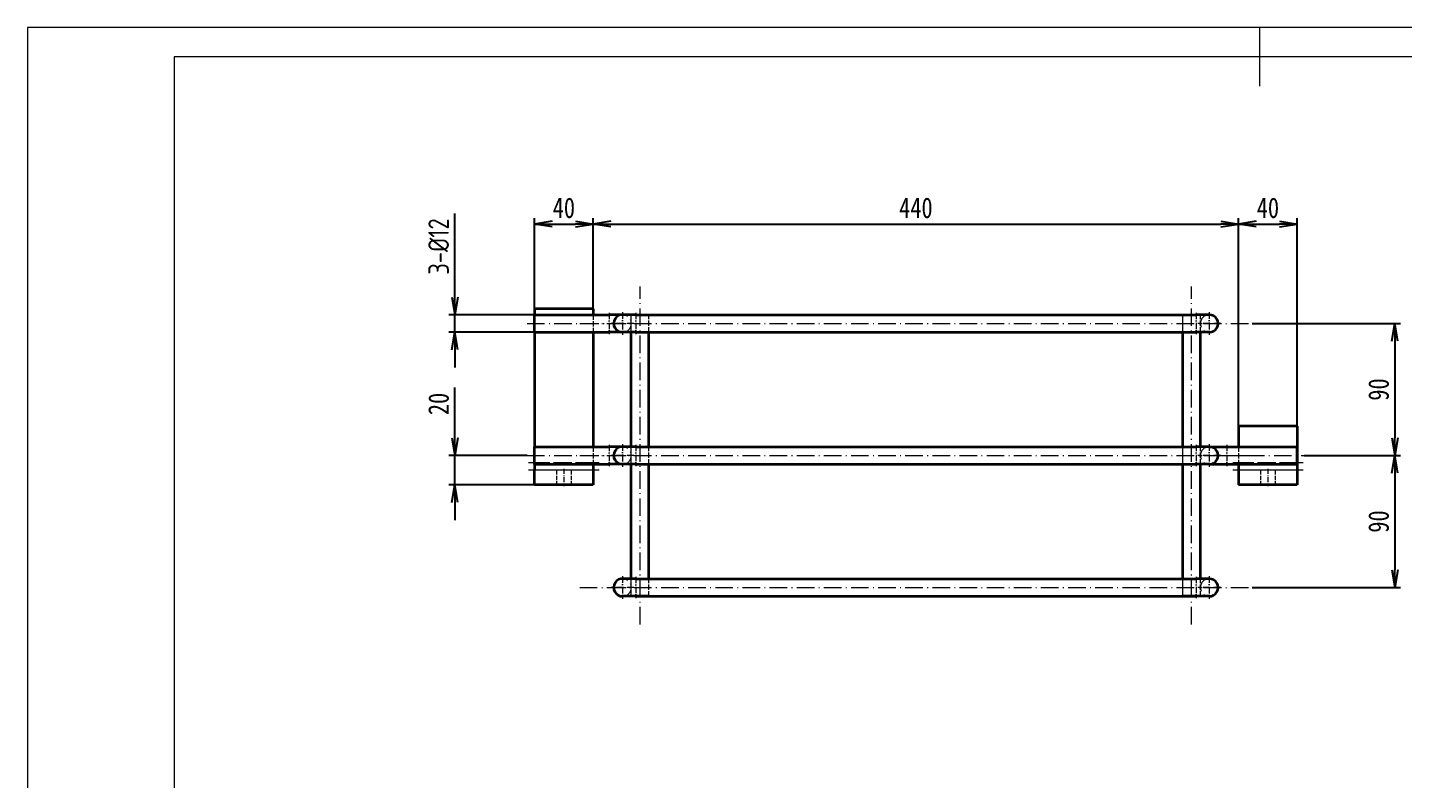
# Model space of a CAD drawing. Header units: millimetres. Extents: x -15766 to 80009, y -9701 to 15159.
# Drawn here: x -11946 to -11008, y 13929 to 14442 of the extents above; entities that cross this region are included whole.
import ezdxf

# ---------------------------------------------------------------- set-up
doc = ezdxf.new("R2010")
doc.units = ezdxf.units.MM
for name, pattern in [('CENTER-HOKUTO_1', [16, 13, -1, 1, -1]), ('DASHDOT', [18.5, 12, -3, 0.5, -3]), ('DASHED', [15, 12, -3]), ('HIDDEN-HOKUTO_1', [2, 1, -1])]:
    doc.linetypes.add(name, pattern=pattern)
doc.layers.get('DEFPOINTS').update_dxf_attribs({"lineweight": 18})
for name, color, linetype, lineweight in [('AM_7', 2, 'CENTER-HOKUTO_1', 18), ('AM_HID', 1, 'HIDDEN-HOKUTO_1', 18), ('AM_VIS', 7, 'Continuous', 18), ('CDRAFT0', 7, 'Continuous', 18), ('title_frame', 7, 'Continuous', 18), ('word_dim', 9, 'Continuous', 18), ('粗实线层_1', 7, 'Continuous', 15)]:
    doc.layers.add(name, color=color, linetype=linetype, lineweight=lineweight)
doc.styles.add('DIM', font='', dxfattribs={"width": 0.8})
doc.styles.get('DIM').set_extended_font_data('NSimSun')
doc.dimstyles.new('1-4', dxfattribs={"dimscale": 4, "dimtxt": 3.5, "dimasz": 3, "dimexe": 1, "dimexo": 0, "dimgap": 1, "dimtad": 1, "dimdsep": 46, "dimtxsty": 'DIM', "dimblk": 'OPEN', "dimcen": 0, "dimdle": 6, "dimclrd": 256, "dimclre": 256, "dimclrt": 3, "dimazin": 2, "dimtfac": 0.707107, "dimtmove": 0, "dimatfit": 3, "dimfxl": 0, "dimfrac": 2, "dimtolj": 1, "dimarcsym": 0})

# ---------------------------------------------------------------- blocks, each defined once
blk = doc.blocks.new('*X589')
at = {"layer": 'CDRAFT0'}
for p, q in [((420, 297), (0, 297)), ((0, 297), (0, 0))]:
    blk.add_line(p, q, dxfattribs=at)
at = {"layer": '粗实线层_1'}
for p, q in [((210, 297), (210, 287)), ((415, 292), (25, 292)), ((25, 292), (25, 5))]:
    blk.add_line(p, q, dxfattribs=at)
blk = doc.blocks.new('_OPEN')
at = {"color": 0, "linetype": 'ByBlock', "lineweight": -2}
for p, q in [((-1, 0.166667), (0, 0)), ((-1, -0.166667), (0, 0)), ((0, 0), (-1, 0))]:
    blk.add_line(p, q, dxfattribs=at)
blk = doc.blocks.new('*D1140')
at = {"layer": 'DEFPOINTS', "color": 0, "transparency": 16777216}
for p in [(-11111.31, 14239.95), (-11075.71, 14149.95), (-11014, 14149.95)]:
    blk.add_point(p, dxfattribs=at)
at = {"layer": 'word_dim', "linetype": 'Continuous', "lineweight": -2, "transparency": 16777216}
for p, q in [((-11111.31, 14239.95), (-11010, 14239.95)), ((-11014, 14227.95), (-11014, 14161.95)), ((-11075.71, 14149.95), (-11010, 14149.95))]:
    blk.add_line(p, q, dxfattribs=at)
at = {"layer": 'word_dim', "lineweight": -2, "transparency": 16777216, "xscale": 12, "yscale": 12, "zscale": 12}
for p, rotation in [((-11014, 14239.95), 90), ((-11014, 14149.95), 270)]:
    blk.add_blockref('_OPEN', p, dxfattribs=dict(at, rotation=rotation))
at = {"layer": 'word_dim', "color": 3, "transparency": 16777216, "insert": (-11025, 14194.95), "char_height": 14, "attachment_point": 5, "rotation": 90, "style": 'DIM'}
blk.add_mtext('\\A1;90', dxfattribs=at)
blk = doc.blocks.new('*D1141')
at = {"layer": 'DEFPOINTS', "color": 0, "transparency": 16777216}
for p in [(-11075.71, 14149.95), (-11111.31, 14059.95), (-11014, 14059.95)]:
    blk.add_point(p, dxfattribs=at)
at = {"layer": 'word_dim', "linetype": 'Continuous', "lineweight": -2, "transparency": 16777216}
for p, q in [((-11075.71, 14149.95), (-11010, 14149.95)), ((-11014, 14137.95), (-11014, 14071.95)), ((-11111.31, 14059.95), (-11010, 14059.95))]:
    blk.add_line(p, q, dxfattribs=at)
at = {"layer": 'word_dim', "lineweight": -2, "transparency": 16777216, "xscale": 12, "yscale": 12, "zscale": 12}
for p, rotation in [((-11014, 14149.95), 90), ((-11014, 14059.95), 270)]:
    blk.add_blockref('_OPEN', p, dxfattribs=dict(at, rotation=rotation))
at = {"layer": 'word_dim', "color": 3, "transparency": 16777216, "insert": (-11025, 14104.95), "char_height": 14, "attachment_point": 5, "rotation": 90, "style": 'DIM'}
blk.add_mtext('\\A1;90', dxfattribs=at)
blk = doc.blocks.new('*D1236')
at = {"layer": 'DEFPOINTS', "color": 0, "transparency": 16777216}
for p in [(-11560.51, 14307.74), (-11600.51, 14249.95), (-11560.51, 14249.95)]:
    blk.add_point(p, dxfattribs=at)
at = {"layer": 'word_dim', "linetype": 'Continuous', "lineweight": -2, "transparency": 16777216}
for p, q in [((-11600.51, 14249.95), (-11600.51, 14311.74)), ((-11588.51, 14307.74), (-11572.51, 14307.74)), ((-11560.51, 14249.95), (-11560.51, 14311.74))]:
    blk.add_line(p, q, dxfattribs=at)
at = {"layer": 'word_dim', "lineweight": -2, "transparency": 16777216, "xscale": 12, "yscale": 12, "zscale": 12, "rotation": 180}
blk.add_blockref('_OPEN', (-11600.51, 14307.74), dxfattribs=at)
at = {"layer": 'word_dim', "lineweight": -2, "transparency": 16777216, "xscale": 12, "yscale": 12, "zscale": 12}
blk.add_blockref('_OPEN', (-11560.51, 14307.74), dxfattribs=at)
at = {"layer": 'word_dim', "color": 3, "transparency": 16777216, "insert": (-11580.51, 14318.74), "char_height": 14, "attachment_point": 5, "style": 'DIM'}
blk.add_mtext('\\A1;40', dxfattribs=at)
blk = doc.blocks.new('*D1237')
at = {"layer": 'DEFPOINTS', "color": 0, "transparency": 16777216}
for p in [(-11120.51, 14307.74), (-11560.51, 14249.95), (-11120.51, 14169.95)]:
    blk.add_point(p, dxfattribs=at)
at = {"layer": 'word_dim', "linetype": 'Continuous', "lineweight": -2, "transparency": 16777216}
for p, q in [((-11560.51, 14249.95), (-11560.51, 14311.74)), ((-11548.51, 14307.74), (-11132.51, 14307.74)), ((-11120.51, 14169.95), (-11120.51, 14311.74))]:
    blk.add_line(p, q, dxfattribs=at)
at = {"layer": 'word_dim', "lineweight": -2, "transparency": 16777216, "xscale": 12, "yscale": 12, "zscale": 12, "rotation": 180}
blk.add_blockref('_OPEN', (-11560.51, 14307.74), dxfattribs=at)
at = {"layer": 'word_dim', "lineweight": -2, "transparency": 16777216, "xscale": 12, "yscale": 12, "zscale": 12}
blk.add_blockref('_OPEN', (-11120.51, 14307.74), dxfattribs=at)
at = {"layer": 'word_dim', "color": 3, "transparency": 16777216, "insert": (-11340.51, 14318.74), "char_height": 14, "attachment_point": 5, "style": 'DIM'}
blk.add_mtext('\\A1;440', dxfattribs=at)
blk = doc.blocks.new('*D1238')
at = {"layer": 'DEFPOINTS', "color": 0, "transparency": 16777216}
for p in [(-11080.51, 14307.74), (-11120.51, 14169.95), (-11080.51, 14169.95)]:
    blk.add_point(p, dxfattribs=at)
at = {"layer": 'word_dim', "linetype": 'Continuous', "lineweight": -2, "transparency": 16777216}
for p, q in [((-11120.51, 14169.95), (-11120.51, 14311.74)), ((-11108.51, 14307.74), (-11092.51, 14307.74)), ((-11080.51, 14169.95), (-11080.51, 14311.74))]:
    blk.add_line(p, q, dxfattribs=at)
at = {"layer": 'word_dim', "lineweight": -2, "transparency": 16777216, "xscale": 12, "yscale": 12, "zscale": 12, "rotation": 180}
blk.add_blockref('_OPEN', (-11120.51, 14307.74), dxfattribs=at)
at = {"layer": 'word_dim', "lineweight": -2, "transparency": 16777216, "xscale": 12, "yscale": 12, "zscale": 12}
blk.add_blockref('_OPEN', (-11080.51, 14307.74), dxfattribs=at)
at = {"layer": 'word_dim', "color": 3, "transparency": 16777216, "insert": (-11100.51, 14318.74), "char_height": 14, "attachment_point": 5, "style": 'DIM'}
blk.add_mtext('\\A1;40', dxfattribs=at)
blk = doc.blocks.new('*D1239')
at = {"layer": 'DEFPOINTS', "color": 0, "transparency": 16777216}
for p in [(-11654.87, 14149.95), (-11605.61, 14149.95), (-11600.51, 14129.95)]:
    blk.add_point(p, dxfattribs=at)
at = {"layer": 'word_dim', "linetype": 'Continuous', "lineweight": -2, "transparency": 16777216}
for p, q in [((-11654.87, 14161.95), (-11654.87, 14196.26)), ((-11605.61, 14149.95), (-11658.87, 14149.95)), ((-11654.87, 14129.95), (-11654.87, 14149.95)), ((-11600.51, 14129.95), (-11658.87, 14129.95)), ((-11654.87, 14117.95), (-11654.87, 14105.95))]:
    blk.add_line(p, q, dxfattribs=at)
at = {"layer": 'word_dim', "lineweight": -2, "transparency": 16777216, "xscale": 12, "yscale": 12, "zscale": 12}
for p, rotation in [((-11654.87, 14149.95), 270), ((-11654.87, 14129.95), 90)]:
    blk.add_blockref('_OPEN', p, dxfattribs=dict(at, rotation=rotation))
at = {"layer": 'word_dim', "color": 3, "transparency": 16777216, "insert": (-11665.87, 14185.1), "char_height": 14, "attachment_point": 5, "rotation": 90, "style": 'DIM'}
blk.add_mtext('\\A1;20', dxfattribs=at)
blk = doc.blocks.new('*D1241')
at = {"layer": 'DEFPOINTS', "color": 0, "transparency": 16777216}
for p in [(-11654.87, 14245.95), (-11600.51, 14245.95), (-11600.51, 14233.95)]:
    blk.add_point(p, dxfattribs=at)
at = {"layer": 'word_dim', "linetype": 'Continuous', "lineweight": -2, "transparency": 16777216}
for p, q in [((-11654.87, 14257.95), (-11654.87, 14314.91)), ((-11600.51, 14245.95), (-11658.87, 14245.95)), ((-11654.87, 14233.95), (-11654.87, 14245.95)), ((-11600.51, 14233.95), (-11658.87, 14233.95)), ((-11654.87, 14221.95), (-11654.87, 14209.95))]:
    blk.add_line(p, q, dxfattribs=at)
at = {"layer": 'word_dim', "lineweight": -2, "transparency": 16777216, "xscale": 12, "yscale": 12, "zscale": 12}
for p, rotation in [((-11654.87, 14245.95), 270), ((-11654.87, 14233.95), 90)]:
    blk.add_blockref('_OPEN', p, dxfattribs=dict(at, rotation=rotation))
at = {"layer": 'word_dim', "color": 3, "transparency": 16777216, "insert": (-11665.87, 14292.43), "char_height": 14, "attachment_point": 5, "rotation": 90, "style": 'DIM'}
blk.add_mtext('\\A1;{\\fISOCPEUR|b0|i0|c0|p34;3-%%c12}', dxfattribs=at)

msp = doc.modelspace()

# ---------------------------------------------------------------- linework, layer by layer
at = {"color": 7, "lineweight": 13}
for p, q in [((-11560.51443, 14139.94681), (-11600.51443, 14139.94681)), ((-11080.51443, 14139.94681), (-11120.51443, 14139.94681))]:
    msp.add_line(p, q, dxfattribs=at)
at = {"layer": 'AM_7', "linetype": 'DASHDOT', "lineweight": 13}
for p, q in [((-11528.51443, 14034.74679), (-11528.51443, 14265.14676)), ((-11152.51443, 14034.74679), (-11152.51443, 14265.14676)), ((-11605.61453, 14239.94681), (-11544.41433, 14239.94681)), ((-11569.71463, 14239.94681), (-11111.31424, 14239.94681)), ((-11605.61453, 14149.94681), (-11544.41433, 14149.94681)), ((-11569.71463, 14149.94681), (-11111.31424, 14149.94681)), ((-11133.31424, 14149.94681), (-11075.71463, 14149.94681)), ((-11556.51443, 14144.94681), (-11604.51492, 14144.94681)), ((-11556.51443, 14139.94681), (-11604.51492, 14139.94681)), ((-11076.51443, 14144.94681), (-11124.51492, 14144.94681)), ((-11076.51443, 14139.94681), (-11124.51492, 14139.94681)), ((-11569.71463, 14059.94681), (-11111.31424, 14059.94681))]:
    msp.add_line(p, q, dxfattribs=at)
at = {"layer": 'AM_7', "linetype": 'DASHDOT', "lineweight": 13, "ltscale": 0.360016}
for p, q in [((-11549.51443, 14247.14688), (-11549.51443, 14232.74624)), ((-11531.51443, 14247.14688), (-11531.51443, 14232.74624)), ((-11149.51443, 14247.14688), (-11149.51443, 14232.74624)), ((-11549.51443, 14157.14688), (-11549.51443, 14142.74624)), ((-11531.51443, 14157.14688), (-11531.51443, 14142.74624)), ((-11149.51443, 14157.14688), (-11149.51443, 14142.74624)), ((-11128.51443, 14157.14688), (-11128.51443, 14142.74624)), ((-11531.51443, 14067.14688), (-11531.51443, 14052.74624)), ((-11149.51443, 14067.14688), (-11149.51443, 14052.74624))]:
    msp.add_line(p, q, dxfattribs=at)
at = {"layer": 'AM_7', "linetype": 'DASHDOT', "lineweight": 13, "ltscale": 0.390002}
for p, q in [((-11540.51443, 14247.74685), (-11540.51443, 14232.14676)), ((-11140.51443, 14247.74685), (-11140.51443, 14232.14676)), ((-11540.51443, 14157.74685), (-11540.51443, 14142.14676)), ((-11140.51443, 14157.74685), (-11140.51443, 14142.14676))]:
    msp.add_line(p, q, dxfattribs=at)
at = {"layer": 'AM_7', "linetype": 'DASHDOT', "lineweight": 13, "ltscale": 0.38999}
for p, q in [((-11532.71463, 14239.94681), (-11548.31424, 14239.94681)), ((-11132.71463, 14239.94681), (-11148.31424, 14239.94681)), ((-11532.71463, 14149.94681), (-11548.31424, 14149.94681)), ((-11132.71463, 14149.94681), (-11148.31424, 14149.94681)), ((-11532.71463, 14059.94681), (-11548.31424, 14059.94681)), ((-11132.71463, 14059.94681), (-11148.31424, 14059.94681))]:
    msp.add_line(p, q, dxfattribs=at)
at = {"layer": 'AM_7', "linetype": 'DASHDOT', "lineweight": 13, "ltscale": 0.300012}
for p, q in [((-11580.51443, 14140.94681), (-11580.51443, 14128.94632)), ((-11100.51443, 14140.94681), (-11100.51443, 14128.94632))]:
    msp.add_line(p, q, dxfattribs=at)
at = {"layer": 'AM_7', "linetype": 'DASHDOT', "lineweight": 13, "ltscale": 0.390001}
for p, q in [((-11540.51443, 14067.74685), (-11540.51443, 14052.14682)), ((-11140.51443, 14067.74685), (-11140.51443, 14052.14682))]:
    msp.add_line(p, q, dxfattribs=at)
at = {"layer": 'AM_HID', "linetype": 'DASHED', "lineweight": 13, "ltscale": 0.3}
for p, q in [((-11600.51443, 14245.94681), (-11600.51443, 14233.94681)), ((-11560.51443, 14245.94681), (-11560.51443, 14233.94681)), ((-11534.51443, 14233.94681), (-11534.51443, 14245.94681)), ((-11522.51443, 14245.94681), (-11534.51443, 14245.94681)), ((-11522.51443, 14233.94681), (-11522.51443, 14245.94681)), ((-11158.51443, 14233.94681), (-11158.51443, 14245.94681)), ((-11146.51443, 14245.94681), (-11158.51443, 14245.94681)), ((-11146.51443, 14233.94681), (-11146.51443, 14245.94681)), ((-11600.51443, 14155.94681), (-11600.51443, 14143.94681)), ((-11560.51443, 14155.94681), (-11560.51443, 14143.94681)), ((-11534.51443, 14143.94681), (-11534.51443, 14155.94681)), ((-11522.51443, 14143.94681), (-11522.51443, 14155.94681)), ((-11522.51443, 14143.94681), (-11522.51443, 14155.94681)), ((-11158.51443, 14143.94681), (-11158.51443, 14155.94681)), ((-11146.51443, 14143.94681), (-11146.51443, 14155.94681)), ((-11146.51443, 14143.94681), (-11146.51443, 14155.94681)), ((-11120.51443, 14155.94681), (-11120.51443, 14143.94681)), ((-11534.51443, 14053.94681), (-11534.51443, 14065.94681)), ((-11522.51443, 14053.94681), (-11522.51443, 14065.94681)), ((-11522.51443, 14053.94681), (-11522.51443, 14065.94681)), ((-11158.51443, 14053.94681), (-11158.51443, 14065.94681)), ((-11146.51443, 14053.94681), (-11146.51443, 14065.94681)), ((-11146.51443, 14053.94681), (-11146.51443, 14065.94681))]:
    msp.add_line(p, q, dxfattribs=at)
at = {"layer": 'AM_HID', "linetype": 'DASHED', "lineweight": 13}
for p, q in [((-11534.51443, 14053.94681), (-11534.51443, 14245.94681)), ((-11158.51443, 14053.94681), (-11158.51443, 14245.94681)), ((-11560.51443, 14144.94681), (-11600.51443, 14144.94681)), ((-11560.51443, 14139.94681), (-11600.51443, 14139.94681)), ((-11080.51443, 14144.94681), (-11120.51443, 14144.94681)), ((-11080.51443, 14139.94681), (-11120.51443, 14139.94681))]:
    msp.add_line(p, q, dxfattribs=at)
at = {"layer": 'AM_HID', "linetype": 'DASHED', "lineweight": 13, "ltscale": 0.299997}
for p, q in [((-11522.51443, 14233.94693), (-11522.51443, 14245.94681)), ((-11146.51443, 14233.94693), (-11146.51443, 14245.94681))]:
    msp.add_line(p, q, dxfattribs=at)
at = {"layer": 'AM_HID', "linetype": 'DASHED', "lineweight": 13, "ltscale": 0.25}
for p, q in [((-11585.51443, 14139.94681), (-11585.51443, 14129.94681)), ((-11575.51443, 14139.94681), (-11575.51443, 14129.94681)), ((-11105.51443, 14139.94681), (-11105.51443, 14129.94681)), ((-11095.51443, 14139.94681), (-11095.51443, 14129.94681))]:
    msp.add_line(p, q, dxfattribs=at)
at = {"layer": 'AM_HID', "linetype": 'DASHED', "lineweight": 13}
for centre, radius, start, end in [((-11540.51443, 14239.94681), 6, 86.08696, 90.000003), ((-11540.51443, 14239.94681), 6, 269.999997, 86.086953), ((-11540.51785, 14239.85354), 6.09327, 86.117006, 89.825703), ((-11140.51443, 14239.94681), 6, 90.000003, 269.999997), ((-11540.51443, 14239.94681), 6, 269.999997, 273.91304), ((-11540.51443, 14149.94681), 6, 86.08696, 90.000003), ((-11540.51443, 14149.94681), 6, 269.999997, 86.086953), ((-11540.51785, 14149.85354), 6.09327, 86.117006, 89.825703), ((-11140.51443, 14149.94681), 6, 90.000003, 269.999997), ((-11140.51443, 14149.94681), 6, 90.000003, 93.913045), ((-11140.51443, 14149.94681), 6, 86.086953, 90.000003), ((-11540.51443, 14149.94681), 6, 269.999997, 273.91304), ((-11540.51443, 14059.94681), 6, 269.999997, 86.086953), ((-11540.51785, 14059.85354), 6.09327, 86.117006, 89.825703), ((-11140.51443, 14059.94681), 6, 90.000003, 269.999997)]:
    msp.add_arc(centre, radius, start, end, dxfattribs=at)
at = {"layer": 'AM_VIS', "lineweight": 35, "ltscale": 0.1}
for p, q in [((-11600.51443, 14249.94681), (-11600.51443, 14245.94681)), ((-11560.51443, 14249.94681), (-11560.51443, 14245.94681)), ((-11600.51443, 14143.94681), (-11600.51443, 14139.94681)), ((-11560.51443, 14143.94681), (-11560.51443, 14139.94681)), ((-11120.51443, 14143.94681), (-11120.51443, 14139.94681))]:
    msp.add_line(p, q, dxfattribs=at)
at = {"layer": 'AM_VIS', "lineweight": 35}
for p, q in [((-11560.51443, 14249.94681), (-11600.51443, 14249.94681)), ((-11600.51443, 14245.94681), (-11549.51443, 14245.94681)), ((-11531.51443, 14245.94681), (-11149.51443, 14245.94681)), ((-11600.51443, 14233.94681), (-11549.51443, 14233.94681)), ((-11600.51443, 14233.94681), (-11600.51443, 14155.94681)), ((-11560.51443, 14233.94681), (-11560.51443, 14155.94681)), ((-11534.51443, 14155.94681), (-11534.51443, 14233.94681)), ((-11531.51443, 14233.94681), (-11149.51443, 14233.94681)), ((-11522.51443, 14155.94681), (-11522.51443, 14233.94693)), ((-11522.51443, 14155.94681), (-11522.51443, 14233.94681)), ((-11158.51443, 14155.94681), (-11158.51443, 14233.94681)), ((-11146.51443, 14155.94681), (-11146.51443, 14233.94693)), ((-11146.51443, 14155.94681), (-11146.51443, 14233.94681)), ((-11080.51443, 14169.94681), (-11120.51443, 14169.94681)), ((-11080.51443, 14169.94681), (-11080.51443, 14139.94681)), ((-11600.51443, 14155.94681), (-11549.51443, 14155.94681)), ((-11531.51443, 14155.94681), (-11149.51443, 14155.94681)), ((-11128.51443, 14155.94681), (-11080.51443, 14155.94681)), ((-11600.51443, 14143.94681), (-11549.51443, 14143.94681)), ((-11534.51443, 14065.94681), (-11534.51443, 14143.94681)), ((-11531.51443, 14143.94681), (-11149.51443, 14143.94681)), ((-11522.51443, 14065.94681), (-11522.51443, 14143.94681)), ((-11522.51443, 14065.94681), (-11522.51443, 14143.94681)), ((-11158.51443, 14065.94681), (-11158.51443, 14143.94681)), ((-11146.51443, 14065.94681), (-11146.51443, 14143.94681)), ((-11146.51443, 14065.94681), (-11146.51443, 14143.94681)), ((-11128.51443, 14143.94681), (-11080.51443, 14143.94681)), ((-11560.51443, 14129.94681), (-11600.51443, 14129.94681)), ((-11080.51443, 14129.94681), (-11120.51443, 14129.94681)), ((-11531.51443, 14065.94681), (-11149.51443, 14065.94681)), ((-11531.51443, 14053.94681), (-11149.51443, 14053.94681))]:
    msp.add_line(p, q, dxfattribs=at)
at = {"layer": 'AM_VIS', "lineweight": 35, "ltscale": 0.15}
for p, q in [((-11600.51443, 14239.94681), (-11600.51443, 14245.94681)), ((-11600.51443, 14233.94681), (-11600.51443, 14239.94681)), ((-11600.51443, 14149.94681), (-11600.51443, 14155.94681)), ((-11080.51443, 14149.94681), (-11080.51443, 14155.94681)), ((-11600.51443, 14143.94681), (-11600.51443, 14149.94681)), ((-11080.51443, 14143.94681), (-11080.51443, 14149.94681))]:
    msp.add_line(p, q, dxfattribs=at)
at = {"layer": 'AM_VIS', "lineweight": 35, "ltscale": 0.225}
for p, q in [((-11540.51443, 14245.94681), (-11549.51443, 14245.94681)), ((-11140.51443, 14245.94681), (-11149.51443, 14245.94681)), ((-11540.51443, 14233.94681), (-11549.51443, 14233.94681)), ((-11531.51443, 14233.94681), (-11540.51443, 14233.94681)), ((-11140.51443, 14233.94681), (-11149.51443, 14233.94681)), ((-11540.51443, 14155.94681), (-11549.51443, 14155.94681)), ((-11140.51443, 14155.94681), (-11149.51443, 14155.94681)), ((-11540.51443, 14143.94681), (-11549.51443, 14143.94681)), ((-11531.51443, 14143.94681), (-11540.51443, 14143.94681)), ((-11140.51443, 14143.94681), (-11149.51443, 14143.94681)), ((-11140.51443, 14065.94681), (-11149.51443, 14065.94681)), ((-11531.51443, 14053.94681), (-11540.51443, 14053.94681)), ((-11140.51443, 14053.94681), (-11149.51443, 14053.94681))]:
    msp.add_line(p, q, dxfattribs=at)
at = {"layer": 'AM_VIS', "lineweight": 35, "ltscale": 0.224622}
for p, q in [((-11531.51443, 14245.94681), (-11540.4993, 14245.94681)), ((-11531.51443, 14155.94681), (-11540.4993, 14155.94681)), ((-11531.51443, 14065.94681), (-11540.4993, 14065.94681))]:
    msp.add_line(p, q, dxfattribs=at)
at = {"layer": 'AM_VIS', "lineweight": 35, "ltscale": 0.35}
msp.add_line((-11120.51443, 14169.94681), (-11120.51443, 14155.94681), dxfattribs=at)
at = {"layer": 'AM_VIS', "lineweight": 35, "ltscale": 0.3}
for p, q in [((-11140.51443, 14155.94681), (-11128.51443, 14155.94681)), ((-11140.51443, 14143.94681), (-11128.51443, 14143.94681)), ((-11522.51443, 14053.94681), (-11534.51443, 14053.94681)), ((-11146.51443, 14053.94681), (-11158.51443, 14053.94681))]:
    msp.add_line(p, q, dxfattribs=at)
at = {"layer": 'AM_VIS', "lineweight": 35, "ltscale": 0.25}
for p, q in [((-11600.51443, 14129.94681), (-11600.51443, 14139.94681)), ((-11560.51443, 14139.94681), (-11560.51443, 14129.94681)), ((-11120.51443, 14139.94681), (-11120.51443, 14129.94681)), ((-11080.51443, 14139.94681), (-11080.51443, 14129.94681))]:
    msp.add_line(p, q, dxfattribs=at)
at = {"layer": 'AM_VIS', "lineweight": 35}
for centre, start, end in [((-11540.51443, 14239.94681), 86.086953, 269.999997), ((-11540.51443, 14239.94681), 90.000003, 93.913045), ((-11140.51443, 14239.94681), 269.999997, 90.000003), ((-11540.51443, 14239.94681), 266.086955, 269.999997), ((-11540.51443, 14149.94681), 86.086953, 269.999997), ((-11540.51443, 14149.94681), 90.000003, 93.913045), ((-11140.51443, 14149.94681), 269.999997, 90.000003), ((-11540.51443, 14149.94681), 266.086955, 269.999997), ((-11540.51443, 14059.94681), 86.086953, 269.999997), ((-11140.51443, 14059.94681), 269.999997, 90.000003)]:
    msp.add_arc(centre, 6, start, end, dxfattribs=at)

# ---------------------------------------------------------------- block references
at = {"layer": 'title_frame', "xscale": 4, "yscale": 4, "zscale": 4}
msp.add_blockref('*X589', (-11946.16513, 13253.73384), dxfattribs=at)

# ---------------------------------------------------------------- dimensions: what is measured, and where the dimension line sits
at = {"layer": 'word_dim', "color": 3}
for base, p1, p2, picture, middle in [((-11560.51443, 14307.7447), (-11600.51443, 14249.94681), (-11560.51443, 14249.94681), '*D1236', (-11580.51443, 14318.7447)), ((-11120.51443, 14307.7447), (-11560.51443, 14249.94681), (-11120.51443, 14169.94681), '*D1237', (-11340.51443, 14318.7447)), ((-11080.51443, 14307.7447), (-11120.51443, 14169.94681), (-11080.51443, 14169.94681), '*D1238', (-11100.51443, 14318.7447))]:
    dim = msp.add_linear_dim(base=base, p1=p1, p2=p2, dimstyle='1-4', dxfattribs=at)
    dim.commit()
    dim.dimension.update_dxf_attribs({"geometry": picture, "text_midpoint": middle})
dim = msp.add_linear_dim(base=(-11654.86827, 14245.94681), p1=(-11600.51443, 14233.94681), p2=(-11600.51443, 14245.94681), angle=90, text='{\\fISOCPEUR|b0|i0|c0|p34;3-<>}', dimstyle='1-4', override={"dimpost": '%%c<>'}, dxfattribs=at)
dim.commit()
dim.dimension.update_dxf_attribs({"geometry": '*D1241', "text_midpoint": (-11665.86827, 14292.42681)})
for base, p1, p2, picture, middle in [((-11013.99505, 14149.94681), (-11111.31424, 14239.94681), (-11075.71463, 14149.94681), '*D1140', (-11024.99505, 14194.94681)), ((-11654.86827, 14149.94681), (-11600.51443, 14129.94681), (-11605.61453, 14149.94681), '*D1239', (-11665.86827, 14185.10236)), ((-11013.99505, 14059.94681), (-11075.71463, 14149.94681), (-11111.31424, 14059.94681), '*D1141', (-11024.99505, 14104.94681))]:
    dim = msp.add_linear_dim(base=base, p1=p1, p2=p2, angle=90, dimstyle='1-4', dxfattribs=at)
    dim.commit()
    dim.dimension.update_dxf_attribs({"geometry": picture, "text_midpoint": middle})

doc.saveas('drawing.dxf')
